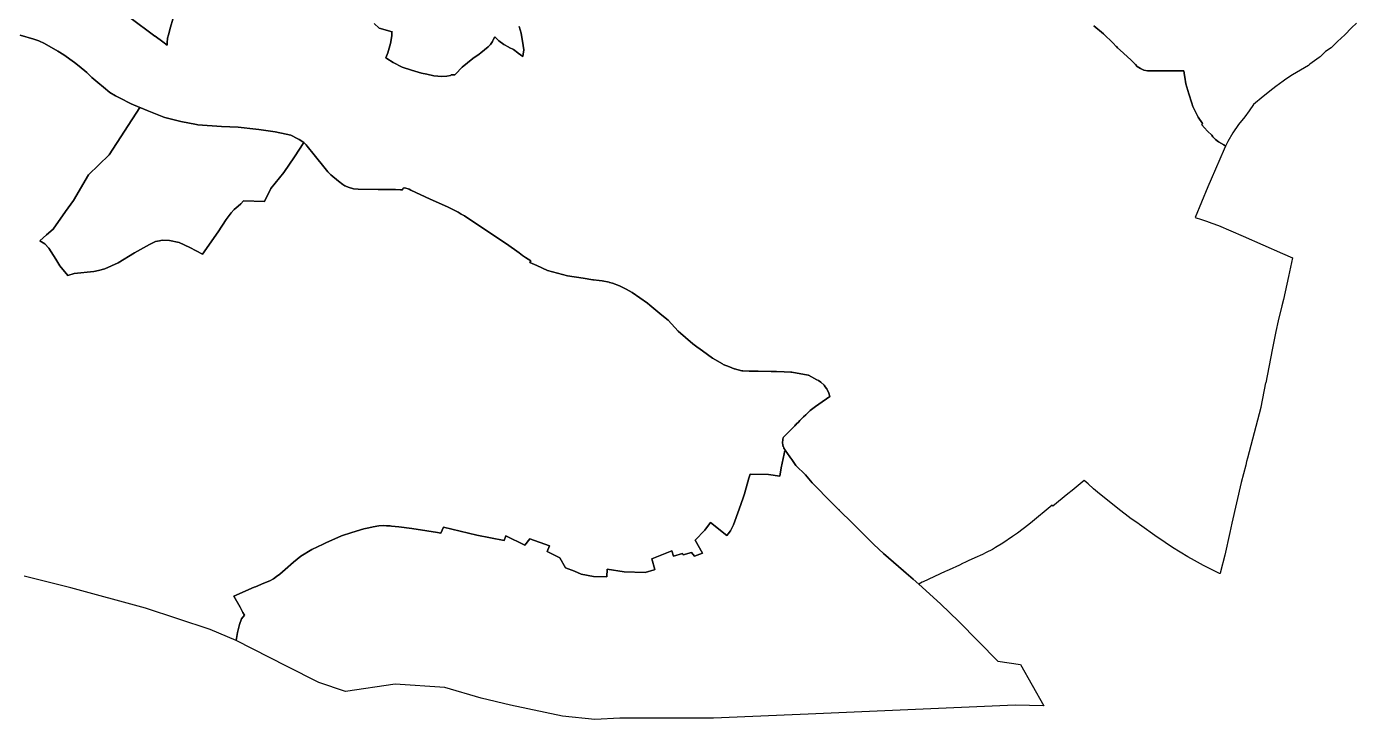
# Model space of a CAD drawing. Header units: inches. Extents: x 280195 to 293923, y 9098893 to 9120289.
# Drawn here: x 289662 to 291011, y 9112313 to 9113016 of the extents above; entities that cross this region are included whole.
import ezdxf

# ---------------------------------------------------------------- set-up
doc = ezdxf.new("R2010")
doc.units = ezdxf.units.IN
doc.header["$MEASUREMENT"] = 0
doc.layers.add('CIS', color=7, linetype='Continuous')

msp = doc.modelspace()

# ---------------------------------------------------------------- linework, layer by layer
at = {"layer": 'CIS'}
for points in [[(289810.5839, 9113023.2583), (289808.3828, 9113015.2931), (289806.1683, 9113007.2788), (289805.3, 9113003.9423), (289804.8791, 9112999.4001), (289804.9997, 9112996.961), (289800.442, 9113000.1436), (289792.5565, 9113005.985), (289792.4584, 9113006.0575), (289766.9996, 9113024.9163)], [(289766.9996, 9113024.9163), (289792.4584, 9113006.0575), (289792.5565, 9113005.985), (289800.442, 9113000.1436), (289804.9997, 9112996.961), (289804.8791, 9112999.4001), (289805.3, 9113003.9423), (289806.1683, 9113007.2788), (289808.3828, 9113015.2931), (289810.5839, 9113023.2583)], [(290744.9789, 9113016.6002), (290754.835, 9113008.2864), (290764.3771, 9112998.8258), (290767.5391, 9112995.6907), (290767.7346, 9112995.4968), (290768.9542, 9112994.2876), (290774.5211, 9112989.114), (290774.8386, 9112988.8189), (290782.6464, 9112981.5627), (290787.2585, 9112977.2764), (290789.0197, 9112975.4545), (290792.1154, 9112973.2053), (290795.611, 9112971.649), (290799.354, 9112970.8534), (290801.3386, 9112970.7533), (290809.472, 9112970.7851), (290818.7596, 9112970.8213), (290824.9173, 9112970.8452), (290836.3258, 9112970.8899), (290836.8193, 9112966.2396), (290837.1201, 9112964.5351), (290838.3371, 9112957.6383), (290841.4309, 9112947.721), (290844.4562, 9112938.0242), (290845.4838, 9112934.7303), (290845.715, 9112933.9893), (290850.6486, 9112923.9438), (290855.2629, 9112917.5642), (290854.5616, 9112916.3007), (290857.0595, 9112912.964), (290860.1316, 9112909.7911), (290864.6609, 9112905.6027), (290865.6822, 9112904.0374), (290867.1675, 9112902.3877), (290868.283, 9112901.1488), (290871.379, 9112898.8922), (290876.6602, 9112895.8217), (290878.6267, 9112894.6784), (290877.1122, 9112891.3529), (290863.8131, 9112860.9892), (290863.8039, 9112860.9683), (290860.3962, 9112853.1879), (290847.5556, 9112822.1626), (290854.0066, 9112820.2478), (290859.0373, 9112818.4671), (290862.0529, 9112817.3997), (290864.5758, 9112816.5067), (290871.3941, 9112814.0933), (290896.2644, 9112803.2321), (290936.1559, 9112785.8111), (290946.4741, 9112781.305), (290942.3575, 9112762.4862), (290937.2127, 9112738.9671), (290935.6333, 9112732.7851), (290931.7524, 9112717.5942), (290929.6013, 9112706.7913), (290925.9019, 9112688.2106), (290919.2233, 9112654.6683), (290919.1969, 9112654.536), (290914.3306, 9112630.0953), (290914.2232, 9112629.5561), (290900.8309, 9112578.3424), (290899.9243, 9112574.8753), (290898.9827, 9112571.2746), (290894.3577, 9112553.5879), (290885.0365, 9112512.221), (290882.9061, 9112502.7429), (290877.8112, 9112480.0769), (290873.4497, 9112462.9994), (290872.9951, 9112461.2194), (290872.4452, 9112461.4736), (290856.1749, 9112469.4692), (290847.0288, 9112474.4814), (290840.2771, 9112478.1814), (290824.7829, 9112487.5933), (290809.7234, 9112497.6861), (290809.2443, 9112498.0235), (290791.0561, 9112511.0526), (290789.4252, 9112512.2209), (290782.8373, 9112516.8499), (290769.3566, 9112527.1676), (290768.7465, 9112527.6344), (290750.6297, 9112542.075), (290744.701, 9112547.2133), (290739.079, 9112552.0857), (290735.071, 9112555.5593), (290722.753, 9112545.4996), (290718.3898, 9112541.9305), (290703.2498, 9112529.5461), (290702.6016, 9112530.582), (290680.5419, 9112512.2209), (290674.5531, 9112507.7393), (290673.1972, 9112506.7245), (290667.3107, 9112502.3196), (290662.2831, 9112498.8879), (290652.5468, 9112492.242), (290645.1441, 9112487.5953), (290641.973, 9112485.6048), (290635.7984, 9112482.6281), (290631.8418, 9112480.7205), (290624.0415, 9112477.0983), (290617.4646, 9112474.0443), (290614.658, 9112472.741), (290611.6149, 9112471.3279), (290608.4899, 9112469.8768), (290598.0249, 9112465.0172), (290595.6547, 9112463.9166), (290594.1528, 9112463.2192), (290571.8429, 9112452.8593), (290570.8589, 9112452.4169), (290567.3566, 9112450.5957), (290561.5774, 9112455.5857), (290556.9048, 9112459.6202), (290554.4051, 9112461.7785), (290551.9289, 9112463.9166), (290531.4707, 9112481.5808), (290521.6046, 9112490.8904), (290517.3009, 9112494.9511), (290499.958, 9112512.2209), (290486.6088, 9112525.5223), (290486.396, 9112525.7343), (290485.7804, 9112526.3477), (290473.4422, 9112538.6417), (290471.1572, 9112540.9992), (290467.5247, 9112544.7469), (290462.9922, 9112549.4234), (290459.1376, 9112553.4003), (290452.2442, 9112561.3547), (290442.5916, 9112570.8839), (290439.7461, 9112574.9713), (290438.3831, 9112576.929), (290437.5664, 9112578.1021), (290437.2436, 9112578.5657), (290436.586, 9112579.5104), (290436.4451, 9112579.7126), (290431.8405, 9112586.3268), (290431.427, 9112586.9207), (290430.5612, 9112588.3533), (290430.3114, 9112588.9217), (290430.0256, 9112589.5721), (290429.8832, 9112589.8962), (290429.8094, 9112590.1717), (290429.7312, 9112590.4634), (290429.492, 9112591.356), (290429.2978, 9112592.0807), (290429.179, 9112593.4392), (290429.1007, 9112594.3337), (290429.2978, 9112596.5868), (290429.5367, 9112597.4781), (290429.8832, 9112598.7713), (290430.1352, 9112599.4105), (290432.1265, 9112601.4561), (290434.3944, 9112603.7858), (290437.5474, 9112607.0248), (290441.0974, 9112610.6715), (290441.5843, 9112611.1716), (290442.2952, 9112611.9019), (290442.5791, 9112612.1935), (290443.3089, 9112612.9124), (290443.4058, 9112613.0078), (290445.2205, 9112614.7955), (290446.776, 9112616.3277), (290450.5397, 9112620.0352), (290452.5845, 9112622.0494), (290456.0191, 9112625.4327), (290456.9042, 9112626.3045), (290457.3091, 9112626.5985), (290462.7095, 9112630.5191), (290466.1034, 9112632.9832), (290476.9619, 9112640.8665), (290475.9699, 9112644.1851), (290475.9509, 9112644.2487), (290473.9472, 9112648.4094), (290472.0666, 9112650.9979), (290472.0159, 9112651.0676), (290471.2328, 9112652.1454), (290467.895, 9112655.3367), (290465.7458, 9112656.877), (290463.9529, 9112657.8185), (290455.4856, 9112662.2651), (290455.2386, 9112662.3118), (290438.3883, 9112665.4966), (290437.5474, 9112665.5206), (290430.8618, 9112665.7115), (290422.8366, 9112665.9406), (290417.419, 9112666.0953), (290404.2683, 9112666.4062), (290395.2667, 9112666.5378), (290388.9157, 9112666.6307), (290387.6735, 9112666.9228), (290380.3219, 9112668.6513), (290380.0038, 9112668.726), (290375.2981, 9112670.6958), (290368.9199, 9112673.3657), (290368.1768, 9112673.7965), (290358.021, 9112679.6839), (290352.9017, 9112683.4042), (290344.2183, 9112689.7147), (290343.5673, 9112690.1879), (290338.2499, 9112694.052), (290323.1678, 9112707.1118), (290313.2074, 9112718.1124), (290306.7704, 9112723.3476), (290294.4464, 9112733.371), (290294.4082, 9112733.4021), (290291.9919, 9112735.3673), (290276.5379, 9112746.0281), (290270.612, 9112749.7012), (290263.8016, 9112753.0129), (290256.6777, 9112755.582), (290253.7158, 9112756.3966), (290253.3218, 9112756.5049), (290246.0597, 9112758.0075), (290243.0267, 9112758.4585), (290237.4076, 9112759.0264), (290236.5836, 9112759.0808), (290226.7219, 9112760.6034), (290210.8962, 9112763.0469), (290190.7187, 9112768.5296), (290180.0192, 9112773.3893), (290172.6971, 9112776.715), (290173.7715, 9112778.2106), (290168.5036, 9112781.5914), (290165.3985, 9112783.8532), (290161.8769, 9112786.4183), (290149.2694, 9112795.6015), (290131.3291, 9112807.3501), (290106.5198, 9112823.8789), (290103.2557, 9112825.7027), (290099.9902, 9112827.5272), (290089.2575, 9112832.9651), (290071.6561, 9112840.6925), (290052.1342, 9112849.995), (290050.3342, 9112850.8526), (290046.0411, 9112852.1406), (290044.2507, 9112852.0532), (290043.6295, 9112850.1273), (290042.1123, 9112850.4076), (290041.5927, 9112850.4266), (290036.4538, 9112850.6144), (290034.8702, 9112850.524), (290019.0315, 9112850.7497), (289998.5864, 9112850.8247), (289993.9543, 9112851.2384), (289992.7904, 9112851.4698), (289989.3662, 9112852.4678), (289985.0613, 9112854.4753), (289982.9342, 9112855.8385), (289978.8073, 9112858.8872), (289970.942, 9112865.4574), (289967.758, 9112868.4392), (289965.0142, 9112871.8947), (289953.8874, 9112885.9077), (289946.9975, 9112894.6631), (289945.8893, 9112895.971), (289943.6603, 9112898.116), (289943.5452, 9112898.2079), (289942.6632, 9112898.9121), (289938.9516, 9112901.2101), (289937.5613, 9112901.8472), (289930.492, 9112905.5529), (289925.567, 9112906.6236), (289914.3157, 9112909.0699), (289897.8855, 9112911.4814), (289894.9349, 9112911.7951), (289876.7664, 9112913.7264), (289860.0292, 9112914.5663), (289836.0643, 9112916.063), (289834.6584, 9112916.3367), (289818.7645, 9112919.4304), (289802.5355, 9112923.6356), (289801.655, 9112923.8638), (289784.5799, 9112930.5988), (289778.1032, 9112933.3268), (289777.005, 9112933.7894), (289768.3647, 9112937.4287), (289756.5783, 9112943.5059), (289752.4807, 9112945.7081), (289746.6928, 9112948.819), (289740.2689, 9112954.2142), (289734.4856, 9112959.0713), (289728.6198, 9112964.2704), (289723.2253, 9112969.0516), (289715.4644, 9112975.6247), (289710.9434, 9112979.4535), (289700.1591, 9112987.2361), (289694.1291, 9112990.7186), (289680.4243, 9112998.6511), (289674.6577, 9113001.345), (289669.4902, 9113002.9165), (289655.9089, 9113007.1947)], [(290014.7088, 9113018.9658), (290020.0641, 9113014.2088), (290033.0166, 9113010.5151), (290032.9217, 9113009.6449), (290032.6443, 9113006.3235), (290031.4249, 9112998.7547), (290029.4078, 9112991.3584), (290028.672, 9112989.245), (290026.7602, 9112984.0166), (290027.8835, 9112983.3088), (290034.1952, 9112979.3772), (290043.1262, 9112974.7308), (290052.6521, 9112971.5133), (290062.8921, 9112968.6528), (290068.1243, 9112967.5164), (290075.5133, 9112965.9111), (290083.3715, 9112965.0758), (290088.6099, 9112965.5511), (290092.1815, 9112966.2648), (290093.0847, 9112966.7666), (290096.6336, 9112966.9809), (290097.2265, 9112967.683), (290104.1977, 9112974.4941), (290114.9645, 9112983.2403), (290114.9693, 9112983.2438), (290121.2683, 9112987.7748), (290123.08, 9112989.2181), (290130.4716, 9112995.1071), (290130.4776, 9112995.1118), (290133.0057, 9112997.64), (290134.908, 9113000.6673), (290135.0112, 9113000.8859), (290135.3369, 9113001.5754), (290137.2896, 9113005.2364), (290141.4016, 9113001.2881), (290146.2508, 9112997.7151), (290151.533, 9112994.8203), (290151.9562, 9112994.6266), (290156.0832, 9112992.4462), (290160.5625, 9112989.2415), (290160.9227, 9112988.9379), (290165.6578, 9112985.5679), (290166.1728, 9112987.7506), (290166.1738, 9112987.7617), (290166.58, 9112992.1457), (290166.1729, 9112996.5398), (290163.8435, 9113009.004), (290162.0359, 9113015.9505)], [(290162.0359, 9113015.9505), (290163.8435, 9113009.004), (290166.1729, 9112996.5398), (290166.58, 9112992.1457), (290166.1738, 9112987.7617), (290166.1728, 9112987.7506), (290165.6578, 9112985.5679), (290160.9227, 9112988.9379), (290160.5625, 9112989.2415), (290156.0832, 9112992.4462), (290151.9562, 9112994.6266), (290151.533, 9112994.8203), (290146.2508, 9112997.7151), (290141.4016, 9113001.2881), (290137.2896, 9113005.2364), (290135.3369, 9113001.5754), (290135.0112, 9113000.8859), (290134.908, 9113000.6673), (290133.0057, 9112997.64), (290130.4776, 9112995.1118), (290130.4716, 9112995.1071), (290123.08, 9112989.2181), (290121.2683, 9112987.7748), (290114.9693, 9112983.2438), (290114.9645, 9112983.2403), (290104.1977, 9112974.4941), (290097.2265, 9112967.683), (290096.6336, 9112966.9809), (290093.0847, 9112966.7666), (290092.1815, 9112966.2648), (290088.6099, 9112965.5511), (290083.3715, 9112965.0758), (290075.5133, 9112965.9111), (290068.1243, 9112967.5164), (290062.8921, 9112968.6528), (290052.6521, 9112971.5133), (290043.1262, 9112974.7308), (290034.1952, 9112979.3772), (290027.8835, 9112983.3088), (290026.7602, 9112984.0166), (290028.672, 9112989.245), (290029.4078, 9112991.3584), (290031.4249, 9112998.7547), (290032.6443, 9113006.3235), (290032.9217, 9113009.6449), (290033.0166, 9113010.5151), (290020.0641, 9113014.2088), (290014.7088, 9113018.9658)], [(291011.2513, 9113019.0612), (291006.2555, 9113014.6532), (290999.4923, 9113007.4921), (290991.9334, 9113000.7289), (290991.2458, 9113000.0413), (290985.568, 9112994.3635), (290979.9983, 9112990.3851), (290975.0391, 9112985.7802), (290974.4286, 9112985.2133), (290973.4882, 9112984.5237), (290964.1663, 9112977.6876), (290962.4935, 9112976.4609), (290946.5801, 9112966.9128), (290939.8169, 9112962.5366), (290936.9776, 9112960.4617), (290929.4732, 9112954.9778), (290929.4662, 9112954.9723), (290926.3637, 9112952.5485), (290916.7424, 9112945.0318), (290906.7965, 9112936.6773), (290902.4204, 9112930.3119), (290898.165, 9112924.2775), (290891.7627, 9112916.4361), (290886.0121, 9112908.1049), (290880.9506, 9112899.3381), (290879.563, 9112896.5559), (290879.1969, 9112895.8217), (290878.6267, 9112894.6784), (290876.6602, 9112895.8217), (290871.379, 9112898.8922), (290868.283, 9112901.1488), (290867.1675, 9112902.3877), (290865.6822, 9112904.0374), (290864.6609, 9112905.6027), (290860.1316, 9112909.7911), (290857.0595, 9112912.964), (290854.5616, 9112916.3007), (290855.2629, 9112917.5642), (290850.6486, 9112923.9438), (290845.715, 9112933.9893), (290845.4838, 9112934.7303), (290844.4562, 9112938.0242), (290841.4309, 9112947.721), (290838.3371, 9112957.6383), (290837.1201, 9112964.5351), (290836.8193, 9112966.2396), (290836.3258, 9112970.8899), (290824.9173, 9112970.8452), (290818.7596, 9112970.8213), (290809.472, 9112970.7851), (290801.3386, 9112970.7533), (290799.354, 9112970.8534), (290795.611, 9112971.649), (290792.1154, 9112973.2053), (290789.0197, 9112975.4545), (290787.2585, 9112977.2764), (290782.6464, 9112981.5627), (290774.8386, 9112988.8189), (290774.5211, 9112989.114), (290768.9542, 9112994.2876), (290767.7346, 9112995.4968), (290767.5391, 9112995.6907), (290764.3771, 9112998.8258), (290754.835, 9113008.2864), (290744.9789, 9113016.6002)], [(289655.9089, 9113007.1947), (289669.4902, 9113002.9165), (289674.6577, 9113001.345), (289680.4243, 9112998.6511), (289694.1291, 9112990.7186), (289700.1591, 9112987.2361), (289710.9434, 9112979.4535), (289715.4644, 9112975.6247), (289723.2253, 9112969.0516), (289728.6198, 9112964.2704), (289734.4856, 9112959.0713), (289740.2689, 9112954.2142), (289746.6928, 9112948.819), (289752.4807, 9112945.7081), (289756.5783, 9112943.5059), (289768.3647, 9112937.4287), (289777.005, 9112933.7894), (289746.0938, 9112885.8628), (289724.9271, 9112865.3577), (289709.7135, 9112839.5608), (289701.7813, 9112828.3021), (289689.2083, 9112810.4565), (289682.5555, 9112804.5464), (289675.764, 9112798.5133), (289680.8556, 9112795.662), (289684.7252, 9112791.2833), (289691.8534, 9112779.8781), (289696.1303, 9112773.3609), (289704.175, 9112763.5851), (289710.3867, 9112765.4181), (289730.3457, 9112767.4547), (289735.2516, 9112768.6143), (289741.5472, 9112770.1023), (289755.1926, 9112776.1104), (289771.8929, 9112786.3954), (289786.8621, 9112794.8474), (289792.972, 9112797.9023), (289797.2602, 9112798.7221), (289799.8966, 9112799.2261), (289807.1266, 9112798.8188), (289817.2079, 9112796.884), (289827.7577, 9112791.8489), (289840.8846, 9112785.1254), (289856.5026, 9112807.8235), (289864.8973, 9112820.0237), (289869.9132, 9112826.9607), (289873.0082, 9112830.2691), (289876.9569, 9112833.6843), (289879.625, 9112836.1388), (289882.2314, 9112839.058), (289903.5212, 9112838.5686), (289910.1358, 9112851.467), (289923.365, 9112868.0035), (289933.9484, 9112883.5478), (289943.5452, 9112898.2079), (289943.6603, 9112898.116), (289945.8893, 9112895.971), (289946.9975, 9112894.6631), (289953.8874, 9112885.9077), (289965.0142, 9112871.8947), (289967.758, 9112868.4392), (289970.942, 9112865.4574), (289978.8073, 9112858.8872), (289982.9342, 9112855.8385), (289985.0613, 9112854.4753), (289989.3662, 9112852.4678), (289992.7904, 9112851.4698), (289993.9543, 9112851.2384), (289998.5864, 9112850.8247), (290019.0315, 9112850.7497), (290034.8702, 9112850.524), (290036.4538, 9112850.6144), (290041.5927, 9112850.4266), (290042.1123, 9112850.4076), (290043.6295, 9112850.1273), (290044.2507, 9112852.0532), (290046.0411, 9112852.1406), (290050.3342, 9112850.8526), (290052.1342, 9112849.995), (290071.6561, 9112840.6925), (290089.2575, 9112832.9651), (290099.9902, 9112827.5272), (290103.2557, 9112825.7027), (290106.5198, 9112823.8789), (290131.3291, 9112807.3501), (290149.2694, 9112795.6015), (290161.8769, 9112786.4183), (290165.3985, 9112783.8532), (290168.5036, 9112781.5914), (290173.7715, 9112778.2106), (290172.6971, 9112776.715), (290180.0192, 9112773.3893), (290190.7187, 9112768.5296), (290210.8962, 9112763.0469), (290226.7219, 9112760.6034), (290236.5836, 9112759.0808), (290237.4076, 9112759.0264), (290243.0267, 9112758.4585), (290246.0597, 9112758.0075), (290253.3218, 9112756.5049), (290253.7158, 9112756.3966), (290256.6777, 9112755.582), (290263.8016, 9112753.0129), (290270.612, 9112749.7012), (290276.5379, 9112746.0281), (290291.9919, 9112735.3673), (290294.4082, 9112733.4021), (290294.4464, 9112733.371), (290306.7704, 9112723.3476), (290313.2074, 9112718.1124), (290323.1678, 9112707.1118), (290338.2499, 9112694.052), (290343.5673, 9112690.1879), (290344.2183, 9112689.7147), (290352.9017, 9112683.4042), (290358.021, 9112679.6839), (290368.1768, 9112673.7965), (290368.9199, 9112673.3657), (290375.2981, 9112670.6958), (290380.0038, 9112668.726), (290380.3219, 9112668.6513), (290387.6735, 9112666.9228), (290388.9157, 9112666.6307), (290395.2667, 9112666.5378), (290404.2683, 9112666.4062), (290417.419, 9112666.0953), (290422.8366, 9112665.9406), (290430.8618, 9112665.7115), (290437.5474, 9112665.5206), (290438.3883, 9112665.4966), (290455.2386, 9112662.3118), (290455.4856, 9112662.2651), (290463.9529, 9112657.8185), (290465.7458, 9112656.877), (290467.895, 9112655.3367), (290471.2328, 9112652.1454), (290472.0159, 9112651.0676), (290472.0666, 9112650.9979), (290473.9472, 9112648.4094), (290475.9509, 9112644.2487), (290475.9699, 9112644.1851), (290476.9619, 9112640.8665), (290466.1034, 9112632.9832), (290462.7095, 9112630.5191), (290457.3091, 9112626.5985), (290456.9042, 9112626.3045), (290456.0191, 9112625.4327), (290452.5845, 9112622.0494), (290450.5397, 9112620.0352), (290446.776, 9112616.3277), (290445.2205, 9112614.7955), (290443.4058, 9112613.0078), (290443.3089, 9112612.9124), (290442.5791, 9112612.1935), (290442.2952, 9112611.9019), (290441.5843, 9112611.1716), (290441.0974, 9112610.6715), (290437.5474, 9112607.0248), (290434.3944, 9112603.7858), (290432.1265, 9112601.4561), (290430.1352, 9112599.4105), (290429.8832, 9112598.7713), (290429.5367, 9112597.4781), (290429.2978, 9112596.5868), (290429.1007, 9112594.3337), (290429.179, 9112593.4392), (290429.2978, 9112592.0807), (290429.492, 9112591.356), (290429.7312, 9112590.4634), (290429.8094, 9112590.1717), (290429.8832, 9112589.8962), (290430.0256, 9112589.5721), (290430.3114, 9112588.9217), (290430.5612, 9112588.3533), (290431.427, 9112586.9207), (290431.8405, 9112586.3268), (290431.2559, 9112584.7658), (290430.7321, 9112582.539), (290429.6684, 9112578.0189), (290427.8163, 9112568.4939), (290426.3611, 9112560.1595), (290414.8517, 9112561.6147), (290396.1987, 9112562.0115), (290395.0078, 9112557.9106), (290390.51, 9112542.0355), (290389.1951, 9112538.1566), (290385.2183, 9112526.4251), (290379.2652, 9112510.8146), (290376.2225, 9112504.5969), (290373.9735, 9112501.5542), (290372.5421, 9112499.7533), (290355.9511, 9112512.9331), (290350.2701, 9112505.0987), (290340.5863, 9112495.0974), (290347.7797, 9112482.1073), (290339.8784, 9112478.7973), (290336.7763, 9112482.7149), (290328.2038, 9112480.1749), (290327.5688, 9112481.7624), (290318.3612, 9112478.9049), (290316.9325, 9112484.3024), (290296.4537, 9112476.0474), (290299.7265, 9112465.2747), (290298.8966, 9112464.992), (290289.8358, 9112462.3958), (290268.302, 9112463.0828), (290251.1569, 9112465.8345), (290250.7336, 9112457.7911), (290237.3985, 9112458.2145), (290224.9102, 9112460.7545), (290217.9253, 9112463.7178), (290208.8235, 9112467.1045), (290203.1085, 9112477.0528), (290190.3935, 9112483.6015), (290192.783, 9112489.2766), (290172.8401, 9112496.5262), (290167.813, 9112490.1762), (290148.4984, 9112499.4366), (290146.6463, 9112494.6741), (290118.865, 9112500.2305), (290085.2629, 9112508.4325), (290082.5903, 9112502.1626), (290079.1862, 9112502.9333), (290068.2324, 9112504.5208), (290052.913, 9112506.9814), (290039.9748, 9112508.5689), (290032.411, 9112509.2915), (290031.1042, 9112509.5034), (290027.5134, 9112509.7657), (290024.3379, 9112509.9977), (290019.4959, 9112509.6008), (290013.7426, 9112508.5657), (290009.2884, 9112507.6247), (290004.3499, 9112506.5812), (289992.2308, 9112502.8936), (289981.7531, 9112499.5599), (289965.9415, 9112492.3708), (289963.0211, 9112490.9785), (289951.527, 9112485.4988), (289940.4647, 9112478.7944), (289932.9222, 9112472.928), (289924.5417, 9112465.3855), (289919.0106, 9112460.6924), (289915.826, 9112458.1783), (289912.6414, 9112455.8317), (289908.9539, 9112453.8204), (289903.0877, 9112451.4739), (289894.5394, 9112447.954), (289893.2032, 9112447.377), (289872.4149, 9112438.4002), (289878.7841, 9112427.1704), (289881.801, 9112421.6392), (289883.4772, 9112418.9575), (289880.1249, 9112415.27), (289878.1136, 9112409.5713), (289876.1023, 9112401.526), (289874.7167, 9112393.5384), (289848.4188, 9112404.7026), (289782.9343, 9112426.1338), (289707.1311, 9112446.7714), (289659.7038, 9112458.6726)]]:
    msp.add_lwpolyline(points, dxfattribs=at)
for points in [[(289910.1358, 9112851.467), (289903.5212, 9112838.5686), (289882.2314, 9112839.058), (289879.625, 9112836.1388), (289876.9569, 9112833.6843), (289873.0082, 9112830.2691), (289869.9132, 9112826.9607), (289864.8973, 9112820.0237), (289856.5026, 9112807.8235), (289840.8846, 9112785.1254), (289827.7577, 9112791.8489), (289817.2079, 9112796.884), (289807.1266, 9112798.8188), (289799.8966, 9112799.2261), (289797.2602, 9112798.7221), (289792.972, 9112797.9023), (289786.8621, 9112794.8474), (289771.8929, 9112786.3954), (289755.1926, 9112776.1104), (289741.5472, 9112770.1023), (289735.2516, 9112768.6143), (289730.3457, 9112767.4547), (289710.3867, 9112765.4181), (289704.175, 9112763.5851), (289696.1303, 9112773.3609), (289691.8534, 9112779.8781), (289684.7252, 9112791.2833), (289680.8556, 9112795.662), (289675.764, 9112798.5133), (289682.5555, 9112804.5464), (289689.2083, 9112810.4565), (289701.7813, 9112828.3021), (289709.7135, 9112839.5608), (289724.9271, 9112865.3577), (289746.0938, 9112885.8628), (289777.005, 9112933.7894), (289778.1032, 9112933.3268), (289784.5799, 9112930.5988), (289801.655, 9112923.8638), (289802.5355, 9112923.6356), (289818.7645, 9112919.4304), (289834.6584, 9112916.3367), (289836.0643, 9112916.063), (289860.0292, 9112914.5663), (289876.7664, 9112913.7264), (289894.9349, 9112911.7951), (289897.8855, 9112911.4814), (289914.3157, 9112909.0699), (289925.567, 9112906.6236), (289930.492, 9112905.5529), (289937.5613, 9112901.8472), (289938.9516, 9112901.2101), (289942.6632, 9112898.9121), (289943.5452, 9112898.2079), (289933.9484, 9112883.5478), (289923.365, 9112868.0035), (289910.1358, 9112851.467)], [(290452.2442, 9112561.3547), (290459.1376, 9112553.4003), (290462.9922, 9112549.4234), (290467.5247, 9112544.7469), (290471.1572, 9112540.9992), (290473.4422, 9112538.6417), (290485.7804, 9112526.3477), (290486.396, 9112525.7343), (290486.6088, 9112525.5223), (290499.958, 9112512.2209), (290517.3009, 9112494.9511), (290521.6046, 9112490.8904), (290531.4707, 9112481.5808), (290551.9289, 9112463.9166), (290554.4051, 9112461.7785), (290556.9048, 9112459.6202), (290561.5774, 9112455.5857), (290567.3566, 9112450.5957), (290589.4515, 9112430.6947), (290607.9328, 9112412.6559), (290647.3558, 9112372.4391), (290670.3746, 9112368.9996), (290694.1872, 9112327.1954), (290665.083, 9112327.9891), (290455.2681, 9112318.7287), (290438.8638, 9112317.935), (290359.224, 9112314.7598), (290263.9738, 9112314.76), (290238.6408, 9112313.4393), (290205.8324, 9112316.6143), (290153.1132, 9112327.9891), (290123.4798, 9112334.8683), (290086.6638, 9112345.8244), (290036.2871, 9112348.9994), (289985.9103, 9112341.5909), (289958.6014, 9112350.869), (289925.8936, 9112367.5172), (289874.7167, 9112393.5384), (289876.1023, 9112401.526), (289878.1136, 9112409.5713), (289880.1249, 9112415.27), (289883.4772, 9112418.9575), (289881.801, 9112421.6392), (289878.7841, 9112427.1704), (289872.4149, 9112438.4002), (289893.2032, 9112447.377), (289894.5394, 9112447.954), (289903.0877, 9112451.4739), (289908.9539, 9112453.8204), (289912.6414, 9112455.8317), (289915.826, 9112458.1783), (289919.0106, 9112460.6924), (289924.5417, 9112465.3855), (289932.9222, 9112472.928), (289940.4647, 9112478.7944), (289951.527, 9112485.4988), (289963.0211, 9112490.9785), (289965.9415, 9112492.3708), (289981.7531, 9112499.5599), (289992.2308, 9112502.8936), (290004.3499, 9112506.5812), (290009.2884, 9112507.6247), (290013.7426, 9112508.5657), (290019.4959, 9112509.6008), (290024.3379, 9112509.9977), (290027.5134, 9112509.7657), (290031.1042, 9112509.5034), (290032.411, 9112509.2915), (290039.9748, 9112508.5689), (290052.913, 9112506.9814), (290068.2324, 9112504.5208), (290079.1862, 9112502.9333), (290082.5903, 9112502.1626), (290085.2629, 9112508.4325), (290118.865, 9112500.2305), (290146.6463, 9112494.6741), (290148.4984, 9112499.4366), (290167.813, 9112490.1762), (290172.8401, 9112496.5262), (290192.783, 9112489.2766), (290190.3935, 9112483.6015), (290203.1085, 9112477.0528), (290208.8235, 9112467.1045), (290217.9253, 9112463.7178), (290224.9102, 9112460.7545), (290237.3985, 9112458.2145), (290250.7336, 9112457.7911), (290251.1569, 9112465.8345), (290268.302, 9112463.0828), (290289.8358, 9112462.3958), (290298.8966, 9112464.992), (290299.7265, 9112465.2747), (290296.4537, 9112476.0474), (290316.9325, 9112484.3024), (290318.3612, 9112478.9049), (290327.5688, 9112481.7624), (290328.2038, 9112480.1749), (290336.7763, 9112482.7149), (290339.8784, 9112478.7973), (290347.7797, 9112482.1073), (290340.5863, 9112495.0974), (290350.2701, 9112505.0987), (290355.9511, 9112512.9331), (290372.5421, 9112499.7533), (290373.9735, 9112501.5542), (290376.2225, 9112504.5969), (290379.2652, 9112510.8146), (290385.2183, 9112526.4251), (290389.1951, 9112538.1566), (290390.51, 9112542.0355), (290395.0078, 9112557.9106), (290396.1987, 9112562.0115), (290414.8517, 9112561.6147), (290426.3611, 9112560.1595), (290427.8163, 9112568.4939), (290429.6684, 9112578.0189), (290430.7321, 9112582.539), (290431.2559, 9112584.7658), (290431.8405, 9112586.3268), (290436.4451, 9112579.7126), (290436.586, 9112579.5104), (290437.2436, 9112578.5657), (290437.5664, 9112578.1021), (290438.3831, 9112576.929), (290439.7461, 9112574.9713), (290442.5916, 9112570.8839), (290452.2442, 9112561.3547)]]:
    msp.add_lwpolyline(points, close=True, dxfattribs=at)

doc.saveas('drawing.dxf')
